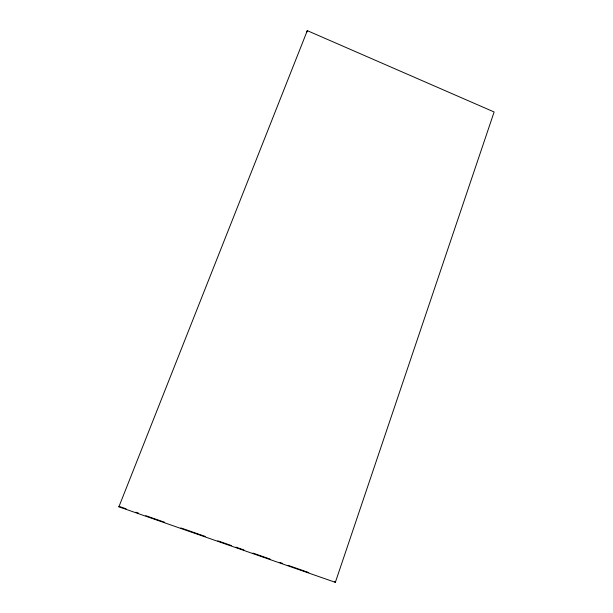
<?xml version="1.0" encoding="UTF-8"?>
<svg xmlns="http://www.w3.org/2000/svg" width="613" height="613" viewBox="0 0 613 613"><rect width="100%" height="100%" fill="white"/><g stroke="black" fill="none" stroke-linecap="round" stroke-linejoin="round"><path stroke-width="0.92" d="M335.349 582.35L494.124 111.98L307.312 30.65L118.876 506.836L335.349 582.35L334.537 581.545M306.684 32.305L307.312 30.65M118.876 506.836L119.091 506.376M119.972 506.683L126.148 508.836M135.871 512.23L138.576 513.173M145.779 515.686L164.698 522.284M180.912 527.946L205.232 536.429M217.837 540.827L231.354 545.547M235.859 547.118L243.959 549.945M252.97 553.087L270.088 559.056M279.995 562.519L282.693 563.462M288.102 565.347L308.814 572.573"/></g></svg>
